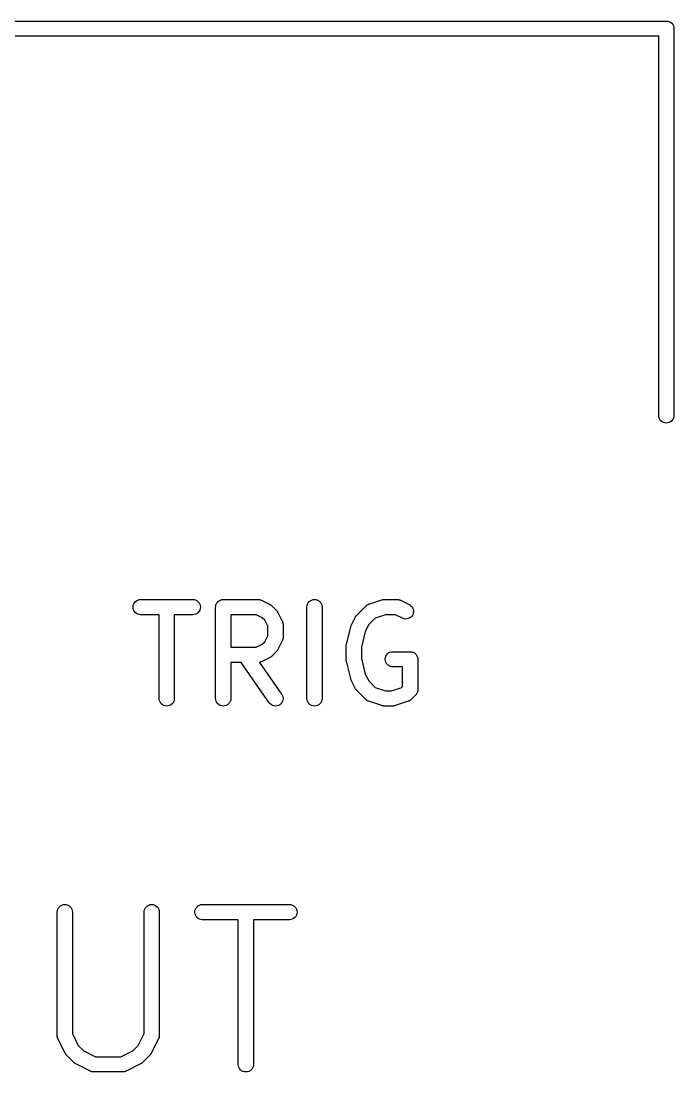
# Model space of a CAD drawing. Extents: x 1.2 to 20.5, y -8.3 to 2.7.
# Drawn here: x 19.665 to 20.51, y -4.099 to -2.74 of the extents above; entities that cross this region are included whole.
import ezdxf

# ---------------------------------------------------------------- set-up
doc = ezdxf.new("R2010")
doc.units = 0
doc.header["$MEASUREMENT"] = 0
doc.layers.add('BLACK', color=7, linetype='CONTINUOUS')

msp = doc.modelspace()

# ---------------------------------------------------------------- linework, layer by layer
at = {"layer": 'BLACK', "linetype": 'CONTINUOUS'}
for p, q in [((13.7505, -2.74016), (20.4995, -2.74016)), ((20.4995, -2.74016), (20.5, -2.74011)), ((20.5, -2.74011), (20.5005, -2.74016)), ((20.5005, -2.74016), (20.5019, -2.7403)), ((20.5019, -2.7403), (20.5038, -2.74086)), ((20.5038, -2.74086), (20.5055, -2.74178)), ((20.5055, -2.74178), (20.507, -2.74301)), ((20.507, -2.74301), (20.5082, -2.74451)), ((20.5082, -2.74451), (20.5091, -2.74622)), ((20.5091, -2.74622), (20.5097, -2.74807)), ((20.5097, -2.74807), (20.5099, -2.75)), ((20.5099, -2.75), (20.5098, -2.75048)), ((20.5098, -2.75048), (20.5098, -3.25048)), ((20.4902, -2.75984), (13.7598, -2.75984)), ((20.4902, -3.25048), (20.4902, -2.75984)), ((20.4903, -3.25193), (20.4902, -3.25048)), ((20.4909, -3.25378), (20.4903, -3.25193)), ((20.4918, -3.25549), (20.4909, -3.25378)), ((20.493, -3.25699), (20.4918, -3.25549)), ((20.4945, -3.25822), (20.493, -3.25699)), ((20.4962, -3.25914), (20.4945, -3.25822)), ((20.4981, -3.2597), (20.4962, -3.25914)), ((20.5, -3.25989), (20.4981, -3.2597)), ((20.5019, -3.2597), (20.5, -3.25989)), ((20.5038, -3.25914), (20.5019, -3.2597)), ((20.5055, -3.25822), (20.5038, -3.25914)), ((20.507, -3.25699), (20.5055, -3.25822)), ((20.5082, -3.25549), (20.507, -3.25699)), ((20.5091, -3.25378), (20.5082, -3.25549)), ((20.5097, -3.25193), (20.5091, -3.25378)), ((20.5098, -3.25048), (20.5097, -3.25193)), ((19.8119, -3.49232), (19.8131, -3.49084)), ((19.8131, -3.49084), (19.8146, -3.48962)), ((19.8146, -3.48962), (19.8163, -3.48872)), ((19.8163, -3.48872), (19.8181, -3.48817)), ((19.8181, -3.48817), (19.82, -3.48798)), ((19.82, -3.48798), (19.8875, -3.48798)), ((19.8875, -3.48798), (19.8877, -3.48798)), ((19.8877, -3.48798), (19.8896, -3.48819)), ((19.8896, -3.48819), (19.8914, -3.48877)), ((19.8914, -3.48877), (19.8931, -3.4897)), ((19.8931, -3.4897), (19.8945, -3.49093)), ((19.8945, -3.49093), (19.8957, -3.49243)), ((19.9188, -3.49226), (19.9194, -3.49155)), ((19.9194, -3.49155), (19.9199, -3.49084)), ((19.9199, -3.49084), (19.92, -3.49081)), ((19.92, -3.49079), (19.9207, -3.49021)), ((19.92, -3.49081), (19.92, -3.49079)), ((19.9207, -3.49021), (19.9214, -3.48962)), ((19.9214, -3.48962), (19.9215, -3.48961)), ((19.9215, -3.48958), (19.9223, -3.48916)), ((19.9215, -3.48961), (19.9215, -3.48958)), ((19.9223, -3.48916), (19.9231, -3.48872)), ((19.9231, -3.48872), (19.9232, -3.48871)), ((19.9232, -3.48869), (19.9241, -3.48843)), ((19.9232, -3.48871), (19.9232, -3.48869)), ((19.9241, -3.48843), (19.925, -3.48817)), ((19.925, -3.48815), (19.926, -3.48807)), ((19.925, -3.48816), (19.925, -3.48815)), ((19.925, -3.48817), (19.925, -3.48816)), ((19.926, -3.48807), (19.9269, -3.48798)), ((19.9269, -3.48798), (19.9719, -3.48798)), ((19.9719, -3.48798), (19.972, -3.48798)), ((19.972, -3.48798), (19.9723, -3.48801)), ((19.9723, -3.48801), (19.9726, -3.488)), ((19.9726, -3.488), (19.9733, -3.48812)), ((19.9733, -3.48812), (19.9739, -3.48819)), ((19.9739, -3.48819), (19.9742, -3.48828)), ((19.9742, -3.48828), (19.9745, -3.48833)), ((19.9745, -3.48833), (19.9751, -3.48857)), ((19.9751, -3.48857), (19.9758, -3.48877)), ((19.9758, -3.48877), (19.976, -3.48891)), ((19.976, -3.48891), (19.9763, -3.48902)), ((19.9763, -3.48902), (19.9875, -3.49464)), ((20.0369, -3.49226), (20.0381, -3.49079)), ((20.0381, -3.49079), (20.0396, -3.48958)), ((20.0396, -3.48958), (20.0413, -3.48869)), ((20.0413, -3.48869), (20.0432, -3.48815)), ((20.0432, -3.48815), (20.0451, -3.48798)), ((20.0451, -3.48798), (20.047, -3.48818)), ((20.047, -3.48818), (20.0488, -3.48875)), ((20.0488, -3.48875), (20.0505, -3.48966)), ((20.0505, -3.48966), (20.052, -3.49089)), ((20.052, -3.49089), (20.0532, -3.49237)), ((20.115, -3.49411), (20.1319, -3.48848)), ((20.1319, -3.48848), (20.132, -3.48844)), ((20.132, -3.48844), (20.1325, -3.48833)), ((20.1325, -3.48833), (20.1331, -3.48817)), ((20.1331, -3.48817), (20.1335, -3.48813)), ((20.1335, -3.48813), (20.1339, -3.48804)), ((20.1339, -3.48804), (20.1344, -3.48803)), ((20.1344, -3.48803), (20.135, -3.48798)), ((20.135, -3.48798), (20.1519, -3.48798)), ((20.1519, -3.48798), (20.152, -3.48798)), ((20.152, -3.48798), (20.1523, -3.48801)), ((20.1523, -3.48801), (20.1526, -3.488)), ((20.1526, -3.488), (20.1532, -3.48812)), ((20.1532, -3.48812), (20.1539, -3.48819)), ((20.1539, -3.48819), (20.1542, -3.48828)), ((20.1542, -3.48828), (20.1545, -3.48833)), ((20.1545, -3.48833), (20.1551, -3.48857)), ((20.1551, -3.48857), (20.1557, -3.48877)), ((20.1557, -3.48877), (20.156, -3.48891)), ((20.156, -3.48891), (20.1563, -3.48902)), ((20.1563, -3.48902), (20.1675, -3.49464)), ((19.8102, -3.49775), (19.8104, -3.49584)), ((19.8104, -3.49966), (19.8102, -3.49775)), ((19.8104, -3.49584), (19.8109, -3.49401)), ((19.8109, -3.50151), (19.8104, -3.49966)), ((19.8109, -3.49401), (19.8119, -3.49232)), ((19.8118, -3.50321), (19.8109, -3.50151)), ((19.813, -3.50471), (19.8118, -3.50321)), ((19.8145, -3.50594), (19.813, -3.50471)), ((19.8944, -3.5048), (19.893, -3.50602)), ((19.8957, -3.50332), (19.8944, -3.5048)), ((19.8957, -3.49243), (19.8966, -3.49413)), ((19.8966, -3.50163), (19.8957, -3.50332)), ((19.8966, -3.49413), (19.8972, -3.49598)), ((19.8972, -3.4998), (19.8966, -3.50163)), ((19.8972, -3.49598), (19.8974, -3.49789)), ((19.8974, -3.49789), (19.8972, -3.4998)), ((19.917, -3.49768), (19.9171, -3.49676)), ((19.917, -3.49775), (19.917, -3.49768)), ((19.917, -3.49782), (19.917, -3.49775)), ((19.917, -3.49775), (19.917, -3.49775)), ((19.917, -3.49775), (19.917, -3.49775)), ((19.917, -3.61593), (19.917, -3.49782)), ((19.9171, -3.49676), (19.9172, -3.49584)), ((19.9172, -3.49584), (19.9173, -3.49581)), ((19.9173, -3.49577), (19.9175, -3.49489)), ((19.9173, -3.49581), (19.9173, -3.49577)), ((19.9175, -3.49489), (19.9178, -3.49401)), ((19.9178, -3.49394), (19.9183, -3.49313)), ((19.9178, -3.49398), (19.9178, -3.49394)), ((19.9178, -3.49401), (19.9178, -3.49398)), ((19.9183, -3.49313), (19.9187, -3.49232)), ((19.9187, -3.49229), (19.9188, -3.49226)), ((19.9187, -3.49232), (19.9187, -3.49229)), ((19.9875, -3.49464), (19.9877, -3.4947)), ((19.9877, -3.4947), (19.9881, -3.495)), ((19.9881, -3.495), (19.9886, -3.49527)), ((19.9886, -3.49527), (19.9889, -3.49553)), ((19.9889, -3.49553), (19.9893, -3.49575)), ((19.9893, -3.49575), (19.9897, -3.49613)), ((19.9897, -3.49613), (19.9901, -3.49649)), ((19.9901, -3.49649), (19.9957, -3.50211)), ((19.9957, -3.50211), (19.9958, -3.50221)), ((19.9958, -3.50221), (19.9962, -3.50264)), ((19.9962, -3.50264), (19.9965, -3.50304)), ((19.9965, -3.50304), (19.9968, -3.50339)), ((19.9968, -3.50339), (19.997, -3.50371)), ((19.997, -3.50371), (19.9973, -3.5042)), ((19.9973, -3.5042), (19.9976, -3.50467)), ((19.9976, -3.50467), (20.0032, -3.51592)), ((20.0352, -3.49768), (20.0354, -3.49577)), ((20.0352, -3.49782), (20.0352, -3.49768)), ((20.0352, -3.61593), (20.0352, -3.49782)), ((20.0354, -3.49577), (20.0359, -3.49394)), ((20.0359, -3.49394), (20.0369, -3.49226)), ((20.0532, -3.49237), (20.0541, -3.49407)), ((20.0541, -3.49407), (20.0546, -3.49591)), ((20.0546, -3.49591), (20.0548, -3.49782)), ((20.0548, -3.49782), (20.0548, -3.61593)), ((20.0999, -3.50773), (20.1112, -3.49649)), ((20.1112, -3.49639), (20.1115, -3.49621)), ((20.1112, -3.49649), (20.1112, -3.49639)), ((20.1115, -3.49621), (20.1117, -3.496)), ((20.1117, -3.496), (20.1122, -3.49561)), ((20.1122, -3.49561), (20.1127, -3.49519)), ((20.1127, -3.49519), (20.113, -3.49506)), ((20.113, -3.49506), (20.1132, -3.49489)), ((20.1132, -3.49489), (20.1139, -3.49462)), ((20.1139, -3.49462), (20.1145, -3.49431)), ((20.1145, -3.49431), (20.1147, -3.49423)), ((20.1147, -3.49423), (20.115, -3.49411)), ((20.1675, -3.49464), (20.1676, -3.4947)), ((20.1676, -3.4947), (20.1692, -3.49575)), ((20.1692, -3.49575), (20.1706, -3.49709)), ((20.1706, -3.49709), (20.1717, -3.49867)), ((20.1717, -3.49867), (20.1725, -3.50043)), ((20.1725, -3.50043), (20.1729, -3.50231)), ((20.1729, -3.50423), (20.1726, -3.50612)), ((20.1729, -3.50231), (20.1729, -3.50423)), ((19.8161, -3.50687), (19.8145, -3.50594)), ((19.818, -3.50745), (19.8161, -3.50687)), ((19.8199, -3.50766), (19.818, -3.50745)), ((19.82, -3.50766), (19.8199, -3.50766)), ((19.8439, -3.50766), (19.82, -3.50766)), ((19.8439, -3.61593), (19.8439, -3.50766)), ((19.8875, -3.50766), (19.8636, -3.50766)), ((19.8636, -3.50766), (19.8636, -3.61593)), ((19.8894, -3.50748), (19.8875, -3.50766)), ((19.8913, -3.50692), (19.8894, -3.50748)), ((19.893, -3.50602), (19.8913, -3.50692)), ((19.9367, -3.50766), (19.9367, -3.54985)), ((19.9696, -3.50766), (19.9367, -3.50766)), ((19.9773, -3.51153), (19.9696, -3.50766)), ((19.9807, -3.5149), (19.9773, -3.51153)), ((19.9845, -3.52264), (19.9807, -3.5149)), ((20.0032, -3.51592), (20.0032, -3.51604)), ((20.0032, -3.51604), (20.0033, -3.51631)), ((20.0033, -3.51631), (20.0035, -3.51657)), ((20.0035, -3.51657), (20.0037, -3.51721)), ((20.0037, -3.51721), (20.0039, -3.51784)), ((20.0039, -3.51784), (20.0039, -3.51813)), ((20.0039, -3.51813), (20.004, -3.51841)), ((20.004, -3.51841), (20.0041, -3.51908)), ((20.0041, -3.51908), (20.0042, -3.51974)), ((20.0924, -3.52154), (20.0981, -3.51029)), ((20.0981, -3.51017), (20.0984, -3.50971)), ((20.0981, -3.51029), (20.0981, -3.51017)), ((20.0984, -3.50971), (20.0987, -3.50922)), ((20.0987, -3.50922), (20.0989, -3.5089)), ((20.0989, -3.5089), (20.0992, -3.50856)), ((20.0992, -3.50856), (20.0996, -3.50816)), ((20.0996, -3.50816), (20.0999, -3.50773)), ((20.1234, -3.51205), (20.115, -3.52052)), ((20.1366, -3.50766), (20.1234, -3.51205)), ((20.1495, -3.50766), (20.1366, -3.50766)), ((20.1587, -3.51225), (20.1495, -3.50766)), ((20.1605, -3.51294), (20.1587, -3.51225)), ((20.1624, -3.51326), (20.1605, -3.51294)), ((20.1643, -3.51321), (20.1624, -3.51326)), ((20.1662, -3.51279), (20.1643, -3.51321)), ((20.1679, -3.51202), (20.1662, -3.51279)), ((20.1695, -3.51091), (20.1679, -3.51202)), ((20.1708, -3.50953), (20.1695, -3.51091)), ((20.1719, -3.50791), (20.1708, -3.50953)), ((20.1726, -3.50612), (20.1719, -3.50791)), ((19.9845, -3.53487), (19.9845, -3.52264)), ((20.0042, -3.51974), (20.0042, -3.52003)), ((20.0042, -3.52003), (20.0042, -3.52032)), ((20.0042, -3.52032), (20.0042, -3.53719)), ((20.0861, -3.54605), (20.0917, -3.52355)), ((20.0917, -3.52333), (20.0921, -3.52248)), ((20.0917, -3.52338), (20.0917, -3.52333)), ((20.0917, -3.52342), (20.0917, -3.52338)), ((20.0917, -3.52355), (20.0917, -3.52342)), ((20.0921, -3.52248), (20.0924, -3.52162)), ((20.0924, -3.52158), (20.0924, -3.52154)), ((20.0924, -3.52162), (20.0924, -3.52158)), ((20.1105, -3.52938), (20.1055, -3.54965)), ((20.115, -3.52052), (20.1105, -3.52938)), ((19.9696, -3.54985), (19.9773, -3.54597)), ((19.9773, -3.54597), (19.9807, -3.54261)), ((19.9807, -3.54261), (19.9845, -3.53487)), ((20.0032, -3.54159), (19.9976, -3.55284)), ((20.0033, -3.54132), (20.0032, -3.54159)), ((20.0034, -3.54107), (20.0033, -3.54132)), ((20.0036, -3.54043), (20.0034, -3.54107)), ((20.0039, -3.5398), (20.0036, -3.54043)), ((20.004, -3.53924), (20.0039, -3.53951)), ((20.0039, -3.53951), (20.0039, -3.5398)), ((20.0041, -3.53857), (20.004, -3.53924)), ((20.0042, -3.53791), (20.0041, -3.53857)), ((20.0042, -3.53719), (20.0042, -3.53733)), ((20.0042, -3.53733), (20.0042, -3.53762)), ((20.0042, -3.53762), (20.0042, -3.53791)), ((20.0859, -3.54717), (20.086, -3.54639)), ((20.086, -3.54623), (20.0861, -3.54605)), ((20.086, -3.54639), (20.086, -3.54623)), ((19.9367, -3.54985), (19.9696, -3.54985)), ((19.9957, -3.5554), (19.9901, -3.56102)), ((19.9961, -3.55497), (19.9957, -3.5554)), ((19.9964, -3.55458), (19.9961, -3.55497)), ((19.9967, -3.55423), (19.9964, -3.55458)), ((19.9969, -3.55391), (19.9967, -3.55423)), ((19.9972, -3.55343), (19.9969, -3.55391)), ((19.9975, -3.55296), (19.9972, -3.55343)), ((19.9976, -3.55284), (19.9975, -3.55296)), ((20.0858, -3.54795), (20.0859, -3.54717)), ((20.0858, -3.54813), (20.0858, -3.54795)), ((20.0858, -3.5483), (20.0858, -3.54813)), ((20.0858, -3.54844), (20.0858, -3.5483)), ((20.0858, -3.56531), (20.0858, -3.54844)), ((20.1055, -3.54965), (20.1055, -3.5641)), ((20.1372, -3.5615), (20.1381, -3.55981)), ((20.1381, -3.55981), (20.1393, -3.55833)), ((20.1393, -3.55833), (20.1408, -3.55711)), ((20.1408, -3.55711), (20.1425, -3.55621)), ((20.1425, -3.55621), (20.1443, -3.55566)), ((20.1443, -3.55566), (20.1462, -3.55547)), ((20.1462, -3.55547), (20.1687, -3.55547)), ((20.1687, -3.55547), (20.1688, -3.55547)), ((20.1688, -3.55547), (20.1688, -3.55547)), ((20.1688, -3.55547), (20.1688, -3.55547)), ((20.1688, -3.55547), (20.1689, -3.55547)), ((20.1689, -3.55547), (20.1698, -3.55557)), ((20.1698, -3.55557), (20.1707, -3.55567)), ((20.1707, -3.55567), (20.1707, -3.55568)), ((20.1707, -3.55568), (20.1708, -3.55568)), ((20.1708, -3.55568), (20.1717, -3.55596)), ((20.1717, -3.55596), (20.1725, -3.55624)), ((20.1725, -3.55624), (20.1726, -3.55626)), ((20.1726, -3.55626), (20.1726, -3.55627)), ((20.1726, -3.55627), (20.1734, -3.55671)), ((20.1734, -3.55671), (20.1742, -3.55715)), ((20.1742, -3.55715), (20.1743, -3.55717)), ((20.1743, -3.55717), (20.1743, -3.55719)), ((20.1743, -3.55719), (20.175, -3.55779)), ((20.175, -3.55779), (20.1757, -3.55838)), ((20.1757, -3.55838), (20.1757, -3.5584)), ((20.1757, -3.5584), (20.1758, -3.55843)), ((20.1758, -3.55843), (20.1763, -3.55915)), ((20.1763, -3.55915), (20.1769, -3.55987)), ((20.1769, -3.55987), (20.1769, -3.5599)), ((20.1769, -3.5599), (20.177, -3.55992)), ((20.177, -3.55992), (20.1774, -3.56074)), ((19.9499, -3.56953), (19.9367, -3.56953)), ((19.9367, -3.56953), (19.9367, -3.61593)), ((19.9863, -3.62158), (19.9499, -3.56953)), ((19.9741, -3.56926), (19.9738, -3.56934)), ((19.9738, -3.56934), (19.9738, -3.56934)), ((19.9738, -3.56934), (20.0024, -3.61029)), ((19.9744, -3.56921), (19.9741, -3.56926)), ((19.975, -3.56898), (19.9744, -3.56921)), ((19.9756, -3.56879), (19.975, -3.56898)), ((19.9759, -3.56865), (19.9756, -3.56879)), ((19.9762, -3.56855), (19.9759, -3.56865)), ((19.9763, -3.56849), (19.9762, -3.56855)), ((19.9875, -3.56287), (19.9763, -3.56849)), ((19.988, -3.56257), (19.9875, -3.56287)), ((19.9885, -3.56232), (19.988, -3.56257)), ((19.9888, -3.56206), (19.9885, -3.56232)), ((19.9892, -3.56184), (19.9888, -3.56206)), ((19.9896, -3.56146), (19.9892, -3.56184)), ((19.99, -3.56112), (19.9896, -3.56146)), ((19.9901, -3.56102), (19.99, -3.56112)), ((20.0858, -3.56549), (20.0858, -3.56531)), ((20.0858, -3.56566), (20.0858, -3.56549)), ((20.0859, -3.56644), (20.0858, -3.56566)), ((20.086, -3.56722), (20.0859, -3.56644)), ((20.086, -3.56739), (20.086, -3.56722)), ((20.086, -3.56757), (20.086, -3.56739)), ((20.0861, -3.5677), (20.086, -3.56757)), ((20.0917, -3.5902), (20.0861, -3.5677)), ((20.1055, -3.5641), (20.1105, -3.58437)), ((20.1364, -3.56524), (20.1366, -3.56333)), ((20.1366, -3.56716), (20.1364, -3.56524)), ((20.1366, -3.56333), (20.1372, -3.5615)), ((20.1371, -3.569), (20.1366, -3.56716)), ((20.138, -3.5707), (20.1371, -3.569)), ((20.1392, -3.5722), (20.138, -3.5707)), ((20.1407, -3.57343), (20.1392, -3.5722)), ((20.1424, -3.57436), (20.1407, -3.57343)), ((20.1774, -3.56074), (20.1778, -3.56156)), ((20.1778, -3.56156), (20.1778, -3.56159)), ((20.1778, -3.56159), (20.1779, -3.56163)), ((20.1779, -3.56163), (20.1781, -3.56251)), ((20.1781, -3.56251), (20.1784, -3.5634)), ((20.1784, -3.5634), (20.1784, -3.56343)), ((20.1784, -3.56343), (20.1784, -3.56347)), ((20.1784, -3.56347), (20.1785, -3.56439)), ((20.1785, -3.56439), (20.1786, -3.56531)), ((20.1786, -3.56531), (20.1786, -3.60468)), ((20.1105, -3.58437), (20.115, -3.59323)), ((20.1442, -3.57494), (20.1424, -3.57436)), ((20.1461, -3.57515), (20.1442, -3.57494)), ((20.1462, -3.57515), (20.1461, -3.57515)), ((20.1589, -3.57515), (20.1462, -3.57515)), ((20.1589, -3.60061), (20.1589, -3.57515)), ((20.0917, -3.59024), (20.0917, -3.5902)), ((20.0917, -3.59028), (20.0917, -3.59024)), ((20.092, -3.59114), (20.0917, -3.59028)), ((20.0923, -3.59201), (20.092, -3.59114)), ((20.0924, -3.59204), (20.0923, -3.59201)), ((20.0924, -3.59209), (20.0924, -3.59204)), ((20.0924, -3.59221), (20.0924, -3.59209)), ((20.0981, -3.60346), (20.0924, -3.59221)), ((20.115, -3.59323), (20.1234, -3.6017)), ((20.1578, -3.6017), (20.1589, -3.60061)), ((20.0024, -3.61029), (20.0025, -3.6104)), ((20.0025, -3.6104), (20.0034, -3.61209)), ((20.0034, -3.61209), (20.004, -3.61392)), ((20.004, -3.61392), (20.0042, -3.61583)), ((20.0984, -3.60393), (20.0981, -3.60346)), ((20.0986, -3.60442), (20.0984, -3.60393)), ((20.0989, -3.60474), (20.0986, -3.60442)), ((20.0991, -3.60509), (20.0989, -3.60474)), ((20.0995, -3.60549), (20.0991, -3.60509)), ((20.0998, -3.60592), (20.0995, -3.60549)), ((20.0999, -3.60602), (20.0998, -3.60592)), ((20.1112, -3.61727), (20.0999, -3.60602)), ((20.1234, -3.6017), (20.1366, -3.60609)), ((20.1366, -3.60609), (20.1446, -3.60609)), ((20.1446, -3.60609), (20.1578, -3.6017)), ((20.1757, -3.61164), (20.1701, -3.61727)), ((20.1763, -3.61094), (20.1757, -3.61164)), ((20.1769, -3.61024), (20.1763, -3.61094)), ((20.1773, -3.60936), (20.1769, -3.61016)), ((20.1769, -3.61016), (20.1769, -3.6102)), ((20.1769, -3.6102), (20.1769, -3.61024)), ((20.1778, -3.60856), (20.1773, -3.60936)), ((20.1781, -3.6076), (20.1778, -3.60846)), ((20.1778, -3.60846), (20.1778, -3.60851)), ((20.1778, -3.60851), (20.1778, -3.60856)), ((20.1784, -3.60673), (20.1781, -3.6076)), ((20.1785, -3.60572), (20.1784, -3.60663)), ((20.1784, -3.60663), (20.1784, -3.60668)), ((20.1784, -3.60668), (20.1784, -3.60673)), ((20.1786, -3.60482), (20.1785, -3.60572)), ((20.1786, -3.60468), (20.1786, -3.60471)), ((20.1786, -3.60471), (20.1786, -3.60472)), ((20.1786, -3.60472), (20.1786, -3.60472)), ((20.1786, -3.60472), (20.1786, -3.60482)), ((19.8441, -3.61784), (19.8439, -3.61593)), ((19.8447, -3.61968), (19.8441, -3.61784)), ((19.8456, -3.62138), (19.8447, -3.61968)), ((19.8468, -3.62287), (19.8456, -3.62138)), ((19.8483, -3.62409), (19.8468, -3.62287)), ((19.85, -3.625), (19.8483, -3.62409)), ((19.8518, -3.62557), (19.85, -3.625)), ((19.8537, -3.62577), (19.8518, -3.62557)), ((19.8556, -3.6256), (19.8537, -3.62577)), ((19.8575, -3.62506), (19.8556, -3.6256)), ((19.8592, -3.62417), (19.8575, -3.62506)), ((19.8607, -3.62296), (19.8592, -3.62417)), ((19.8619, -3.62149), (19.8607, -3.62296)), ((19.8628, -3.61981), (19.8619, -3.62149)), ((19.8634, -3.61798), (19.8628, -3.61981)), ((19.8636, -3.61607), (19.8634, -3.61798)), ((19.8636, -3.61593), (19.8636, -3.61607)), ((19.9172, -3.61784), (19.917, -3.61593)), ((19.9178, -3.61968), (19.9172, -3.61784)), ((19.9187, -3.62138), (19.9178, -3.61968)), ((19.9199, -3.62287), (19.9187, -3.62138)), ((19.9214, -3.62409), (19.9199, -3.62287)), ((19.9231, -3.625), (19.9214, -3.62409)), ((19.9249, -3.62557), (19.9231, -3.625)), ((19.9268, -3.62577), (19.9249, -3.62557)), ((19.9287, -3.6256), (19.9268, -3.62577)), ((19.9306, -3.62506), (19.9287, -3.6256)), ((19.9323, -3.62417), (19.9306, -3.62506)), ((19.9338, -3.62296), (19.9323, -3.62417)), ((19.935, -3.62149), (19.9338, -3.62296)), ((19.9359, -3.61981), (19.935, -3.62149)), ((19.9365, -3.61798), (19.9359, -3.61981)), ((19.9367, -3.61607), (19.9365, -3.61798)), ((19.9367, -3.61593), (19.9367, -3.61607)), ((19.9876, -3.62303), (19.9863, -3.62158)), ((19.9891, -3.62422), (19.9876, -3.62303)), ((19.9908, -3.62509), (19.9891, -3.62422)), ((19.9926, -3.62562), (19.9908, -3.62509)), ((19.9945, -3.62577), (19.9926, -3.62562)), ((19.9965, -3.62555), (19.9945, -3.62577)), ((19.9983, -3.62496), (19.9965, -3.62555)), ((20, -3.62403), (19.9983, -3.62496)), ((20.0014, -3.62279), (20, -3.62403)), ((20.0026, -3.62129), (20.0014, -3.62279)), ((20.0035, -3.61959), (20.0026, -3.62129)), ((20.004, -3.61774), (20.0035, -3.61959)), ((20.0042, -3.61583), (20.004, -3.61774)), ((20.0353, -3.61784), (20.0352, -3.61593)), ((20.0359, -3.61968), (20.0353, -3.61784)), ((20.0368, -3.62138), (20.0359, -3.61968)), ((20.038, -3.62287), (20.0368, -3.62138)), ((20.0395, -3.62409), (20.038, -3.62287)), ((20.0412, -3.625), (20.0395, -3.62409)), ((20.043, -3.62557), (20.0412, -3.625)), ((20.0449, -3.62577), (20.043, -3.62557)), ((20.0468, -3.6256), (20.0449, -3.62577)), ((20.0487, -3.62506), (20.0468, -3.6256)), ((20.0504, -3.62417), (20.0487, -3.62506)), ((20.0519, -3.62296), (20.0504, -3.62417)), ((20.0531, -3.62149), (20.0519, -3.62296)), ((20.054, -3.61981), (20.0531, -3.62149)), ((20.0546, -3.61798), (20.054, -3.61981)), ((20.0548, -3.61607), (20.0546, -3.61798)), ((20.0548, -3.61593), (20.0548, -3.61607)), ((20.1114, -3.61745), (20.1112, -3.61727)), ((20.1116, -3.61766), (20.1114, -3.61745)), ((20.1121, -3.61806), (20.1116, -3.61766)), ((20.1126, -3.61849), (20.1121, -3.61806)), ((20.1129, -3.61862), (20.1126, -3.61849)), ((20.1131, -3.61879), (20.1129, -3.61862)), ((20.1137, -3.61908), (20.1131, -3.61879)), ((20.1143, -3.61939), (20.1137, -3.61908)), ((20.1146, -3.61948), (20.1143, -3.61939)), ((20.1149, -3.6196), (20.1146, -3.61948)), ((20.115, -3.61964), (20.1149, -3.6196)), ((20.1319, -3.62527), (20.115, -3.61964)), ((20.1324, -3.62539), (20.1319, -3.62527)), ((20.1329, -3.62556), (20.1324, -3.62539)), ((20.1333, -3.6256), (20.1329, -3.62556)), ((20.1337, -3.62569), (20.1333, -3.6256)), ((20.1343, -3.62571), (20.1337, -3.62569)), ((20.1348, -3.62577), (20.1343, -3.62571)), ((20.135, -3.62577), (20.1348, -3.62577)), ((20.1462, -3.62577), (20.135, -3.62577)), ((20.1468, -3.62572), (20.1462, -3.62577)), ((20.1473, -3.62571), (20.1468, -3.62572)), ((20.1477, -3.62563), (20.1473, -3.62571)), ((20.1481, -3.62559), (20.1477, -3.62563)), ((20.1487, -3.62543), (20.1481, -3.62559)), ((20.1492, -3.62531), (20.1487, -3.62543)), ((20.1493, -3.62527), (20.1492, -3.62531)), ((20.1662, -3.61964), (20.1493, -3.62527)), ((20.1665, -3.61953), (20.1662, -3.61964)), ((20.1668, -3.61945), (20.1665, -3.61953)), ((20.1674, -3.61914), (20.1668, -3.61945)), ((20.168, -3.61886), (20.1674, -3.61914)), ((20.1682, -3.61869), (20.168, -3.61886)), ((20.1685, -3.61856), (20.1682, -3.61869)), ((20.169, -3.61814), (20.1685, -3.61856)), ((20.1695, -3.61775), (20.169, -3.61814)), ((20.1697, -3.61754), (20.1695, -3.61775)), ((20.17, -3.61736), (20.1697, -3.61754)), ((20.1701, -3.61727), (20.17, -3.61736)), ((19.7138, -3.88664), (19.715, -3.88517)), ((19.715, -3.88517), (19.7165, -3.88397)), ((19.7165, -3.88397), (19.7182, -3.88308)), ((19.7182, -3.88308), (19.72, -3.88253)), ((19.72, -3.88253), (19.7219, -3.88236)), ((19.7219, -3.88236), (19.7239, -3.88256)), ((19.7239, -3.88256), (19.7257, -3.88313)), ((19.7257, -3.88313), (19.7274, -3.88404)), ((19.7274, -3.88404), (19.7289, -3.88527)), ((19.7289, -3.88527), (19.7301, -3.88675)), ((19.8262, -3.88664), (19.8275, -3.88517)), ((19.8275, -3.88517), (19.829, -3.88397)), ((19.829, -3.88397), (19.8307, -3.88308)), ((19.8307, -3.88308), (19.8325, -3.88253)), ((19.8325, -3.88253), (19.8344, -3.88236)), ((19.8344, -3.88236), (19.8363, -3.88256)), ((19.8363, -3.88256), (19.8382, -3.88313)), ((19.8382, -3.88313), (19.8399, -3.88404)), ((19.8399, -3.88404), (19.8413, -3.88527)), ((19.8413, -3.88527), (19.8426, -3.88675)), ((19.8918, -3.8867), (19.893, -3.88522)), ((19.893, -3.88522), (19.8945, -3.884)), ((19.8945, -3.884), (19.8962, -3.8831)), ((19.8962, -3.8831), (19.8981, -3.88255)), ((19.8981, -3.88255), (19.9, -3.88236)), ((19.9, -3.88236), (20.0125, -3.88236)), ((20.0125, -3.88236), (20.0126, -3.88236)), ((20.0126, -3.88236), (20.0145, -3.88257)), ((20.0145, -3.88257), (20.0163, -3.88315)), ((20.0163, -3.88315), (20.018, -3.88408)), ((20.018, -3.88408), (20.0195, -3.88531)), ((20.0195, -3.88531), (20.0207, -3.88681)), ((19.712, -3.89206), (19.7123, -3.89015)), ((19.712, -3.8922), (19.712, -3.89206)), ((19.712, -4.05156), (19.712, -3.8922)), ((19.7123, -3.89015), (19.7128, -3.88832)), ((19.7128, -3.88832), (19.7138, -3.88664)), ((19.7301, -3.88675), (19.731, -3.88845)), ((19.731, -3.88845), (19.7315, -3.89029)), ((19.7315, -3.89029), (19.7317, -3.8922)), ((19.7317, -3.8922), (19.7317, -4.04923)), ((19.8245, -3.89206), (19.8247, -3.89015)), ((19.8245, -3.8922), (19.8245, -3.89206)), ((19.8245, -4.04923), (19.8245, -3.8922)), ((19.8247, -3.89015), (19.8253, -3.88832)), ((19.8253, -3.88832), (19.8262, -3.88664)), ((19.8426, -3.88675), (19.8435, -3.88845)), ((19.8435, -3.88845), (19.844, -3.89029)), ((19.844, -3.89029), (19.8442, -3.8922)), ((19.8442, -3.8922), (19.8442, -4.05156)), ((19.8901, -3.89213), (19.8903, -3.89022)), ((19.8903, -3.89405), (19.8901, -3.89213)), ((19.8903, -3.89022), (19.8909, -3.88839)), ((19.8909, -3.89589), (19.8903, -3.89405)), ((19.8909, -3.88839), (19.8918, -3.8867)), ((19.8917, -3.89759), (19.8909, -3.89589)), ((19.8929, -3.89909), (19.8917, -3.89759)), ((19.8944, -3.90032), (19.8929, -3.89909)), ((20.0194, -3.89918), (20.0179, -3.9004)), ((20.0206, -3.8977), (20.0194, -3.89918)), ((20.0215, -3.89602), (20.0206, -3.8977)), ((20.0207, -3.88681), (20.0216, -3.88851)), ((20.0221, -3.89418), (20.0215, -3.89602)), ((20.0216, -3.88851), (20.0221, -3.89036)), ((20.0221, -3.89036), (20.0223, -3.89227)), ((20.0223, -3.89227), (20.0221, -3.89418)), ((19.8961, -3.90125), (19.8944, -3.90032)), ((19.8979, -3.90183), (19.8961, -3.90125)), ((19.8998, -3.90204), (19.8979, -3.90183)), ((19.9, -3.90204), (19.8998, -3.90204)), ((19.9464, -3.90204), (19.9, -3.90204)), ((19.9464, -4.08905), (19.9464, -3.90204)), ((20.0125, -3.90204), (19.9661, -3.90204)), ((19.9661, -3.90204), (19.9661, -4.08905)), ((20.0144, -3.90186), (20.0125, -3.90204)), ((20.0162, -3.9013), (20.0144, -3.90186)), ((20.0179, -3.9004), (20.0162, -3.9013)), ((19.7121, -4.05184), (19.712, -4.05156)), ((19.7121, -4.05213), (19.7121, -4.05184)), ((19.7122, -4.0528), (19.7121, -4.05213)), ((19.7122, -4.05347), (19.7122, -4.0528)), ((19.7123, -4.05375), (19.7122, -4.05347)), ((19.7124, -4.05403), (19.7123, -4.05375)), ((19.7126, -4.05466), (19.7124, -4.05403)), ((19.7128, -4.05531), (19.7126, -4.05466)), ((19.7129, -4.05556), (19.7128, -4.05531)), ((19.713, -4.05583), (19.7129, -4.05556)), ((19.7131, -4.05596), (19.713, -4.05583)), ((19.7224, -4.07471), (19.7131, -4.05596)), ((19.7317, -4.04923), (19.7393, -4.06447)), ((19.8169, -4.06447), (19.8245, -4.04923)), ((19.8432, -4.05596), (19.8338, -4.07471)), ((19.8433, -4.05569), (19.8432, -4.05596)), ((19.8434, -4.05543), (19.8433, -4.05569)), ((19.8436, -4.05479), (19.8434, -4.05543)), ((19.8439, -4.05416), (19.8436, -4.05479)), ((19.844, -4.0536), (19.8439, -4.05388)), ((19.8439, -4.05388), (19.8439, -4.05416)), ((19.8441, -4.05293), (19.844, -4.0536)), ((19.8442, -4.05227), (19.8441, -4.05293)), ((19.8442, -4.05156), (19.8442, -4.05169)), ((19.8442, -4.05169), (19.8442, -4.05198)), ((19.8442, -4.05198), (19.8442, -4.05227)), ((19.7227, -4.07517), (19.7224, -4.07471)), ((19.723, -4.07566), (19.7227, -4.07517)), ((19.7233, -4.07598), (19.723, -4.07566)), ((19.7235, -4.07633), (19.7233, -4.07598)), ((19.7239, -4.07673), (19.7235, -4.07633)), ((19.7393, -4.06447), (19.7465, -4.07159)), ((19.7465, -4.07159), (19.7617, -4.07921)), ((19.7945, -4.07921), (19.8098, -4.07159)), ((19.8098, -4.07159), (19.8169, -4.06447)), ((19.8329, -4.0761), (19.8327, -4.07644)), ((19.8332, -4.07578), (19.8329, -4.0761)), ((19.8334, -4.07529), (19.8332, -4.07578)), ((19.8337, -4.07483), (19.8334, -4.07529)), ((19.8338, -4.07471), (19.8337, -4.07483)), ((19.7242, -4.07717), (19.7239, -4.07673)), ((19.7243, -4.07726), (19.7242, -4.07717)), ((19.7337, -4.08664), (19.7243, -4.07726)), ((19.7341, -4.08699), (19.7337, -4.08664)), ((19.7345, -4.08737), (19.7341, -4.08699)), ((19.7348, -4.0876), (19.7345, -4.08737)), ((19.7352, -4.08786), (19.7348, -4.0876)), ((19.7356, -4.08812), (19.7352, -4.08786)), ((19.7361, -4.08842), (19.7356, -4.08812)), ((19.7362, -4.08848), (19.7361, -4.08842)), ((19.755, -4.09785), (19.7362, -4.08848)), ((19.7617, -4.07921), (19.7945, -4.07921)), ((19.82, -4.08848), (19.8013, -4.09785)), ((19.8205, -4.08819), (19.82, -4.08848)), ((19.821, -4.08793), (19.8205, -4.08819)), ((19.8213, -4.08768), (19.821, -4.08793)), ((19.8216, -4.08746), (19.8213, -4.08768)), ((19.822, -4.08708), (19.8216, -4.08746)), ((19.8225, -4.08673), (19.822, -4.08708)), ((19.8226, -4.08664), (19.8225, -4.08673)), ((19.832, -4.07726), (19.8226, -4.08664)), ((19.8323, -4.07684), (19.832, -4.07726)), ((19.8327, -4.07644), (19.8323, -4.07684)), ((19.9466, -4.09096), (19.9464, -4.08905)), ((19.9661, -4.08919), (19.9659, -4.0911)), ((19.9661, -4.08905), (19.9661, -4.08919)), ((19.7552, -4.09796), (19.755, -4.09785)), ((19.7555, -4.0981), (19.7552, -4.09796)), ((19.7561, -4.0983), (19.7555, -4.0981)), ((19.7568, -4.09854), (19.7561, -4.0983)), ((19.7571, -4.09859), (19.7568, -4.09854)), ((19.7573, -4.09868), (19.7571, -4.09859)), ((19.758, -4.09875), (19.7573, -4.09868)), ((19.7587, -4.09887), (19.758, -4.09875)), ((19.7589, -4.09886), (19.7587, -4.09887)), ((19.7592, -4.09889), (19.7589, -4.09886)), ((19.7594, -4.09889), (19.7592, -4.09889)), ((19.7969, -4.09889), (19.7594, -4.09889)), ((19.7972, -4.09887), (19.7969, -4.09889)), ((19.7974, -4.09888), (19.7972, -4.09887)), ((19.7981, -4.09877), (19.7974, -4.09888)), ((19.7988, -4.09871), (19.7981, -4.09877)), ((19.7991, -4.09862), (19.7988, -4.09871)), ((19.7993, -4.09858), (19.7991, -4.09862)), ((19.8, -4.09835), (19.7993, -4.09858)), ((19.8006, -4.09815), (19.8, -4.09835)), ((19.8009, -4.09802), (19.8006, -4.09815)), ((19.8011, -4.09792), (19.8009, -4.09802)), ((19.8013, -4.09785), (19.8011, -4.09792)), ((19.9471, -4.0928), (19.9466, -4.09096)), ((19.948, -4.0945), (19.9471, -4.0928)), ((19.9492, -4.09599), (19.948, -4.0945)), ((19.9507, -4.09721), (19.9492, -4.09599)), ((19.9524, -4.09812), (19.9507, -4.09721)), ((19.9542, -4.09869), (19.9524, -4.09812)), ((19.9562, -4.09889), (19.9542, -4.09869)), ((19.9581, -4.09872), (19.9562, -4.09889)), ((19.9599, -4.09818), (19.9581, -4.09872)), ((19.9616, -4.09729), (19.9599, -4.09818)), ((19.9631, -4.09608), (19.9616, -4.09729)), ((19.9643, -4.09461), (19.9631, -4.09608)), ((19.9653, -4.09293), (19.9643, -4.09461)), ((19.9659, -4.0911), (19.9653, -4.09293))]:
    msp.add_line(p, q, dxfattribs=at)

doc.saveas('drawing.dxf')
